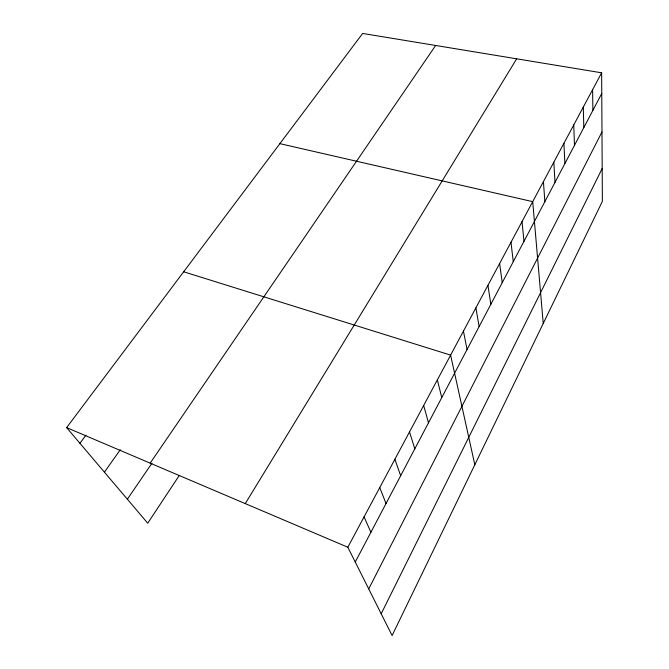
<?xml version="1.0" encoding="UTF-8"?>
<svg xmlns="http://www.w3.org/2000/svg" width="669" height="669" viewBox="0 0 669 669"><rect width="100%" height="100%" fill="white"/><g stroke="black" fill="none" stroke-linecap="round" stroke-linejoin="round"><path stroke-width="1" d="M381.188 613.782L602.192 168.513M368.728 588.929L601.975 131.952M355.247 562.035L601.757 93.493M601.64 72.804L602.376 201.352L392.101 635.55L347.83 547.234L601.64 72.804L362.648 33.45L66.624 427.616L147.724 523.208L179.208 475.559M245.272 503.606L516.677 58.813M150.157 463.149L435.653 45.475M127.369 499.216L151.997 463.132M104.414 472.163L120.278 449.744M79.937 443.304L86.008 435.051M279.885 143.651L532.708 201.653L543.236 323.47M183.649 271.781L450.605 355.114L474.814 464.754M66.624 427.616L347.83 547.234M364.07 516.878L370.902 532.273M379.741 487.576L386.03 503.523M394.886 459.277L400.656 475.726M409.52 431.923L414.805 448.84M423.669 405.481L428.495 422.808M437.359 379.892L441.749 397.612M463.441 331.122L467.054 349.527M475.876 307.874L479.129 326.572M487.935 285.337L490.845 304.303M499.634 263.469L502.218 282.686M510.982 242.253L513.265 261.696M522.004 221.656L523.994 241.3M543.412 181.633L544.859 201.628M553.815 162.191L555.011 182.344M563.925 143.3L564.879 163.587M573.743 124.936L574.479 145.34M583.301 107.082L583.811 127.595M592.592 89.713L592.901 110.318"/></g></svg>
